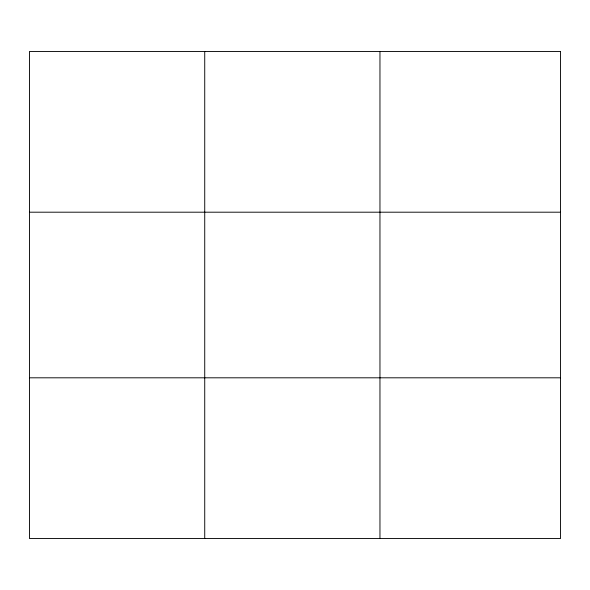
<?xml version="1.0" encoding="UTF-8"?>
<svg xmlns="http://www.w3.org/2000/svg" width="590" height="590" viewBox="0 0 590 590"><rect width="100%" height="100%" fill="white"/><g stroke="black" fill="none" stroke-linecap="round" stroke-linejoin="round"><path stroke-width="0.89" d="M204.73 51.448L204.73 538.552M379.96 51.448L379.96 538.552M29.5 212.194L560.5 212.194M29.5 377.807L560.5 377.807M560.5 51.448L560.5 538.552L29.5 538.552L29.5 51.448L560.5 51.448"/></g></svg>
